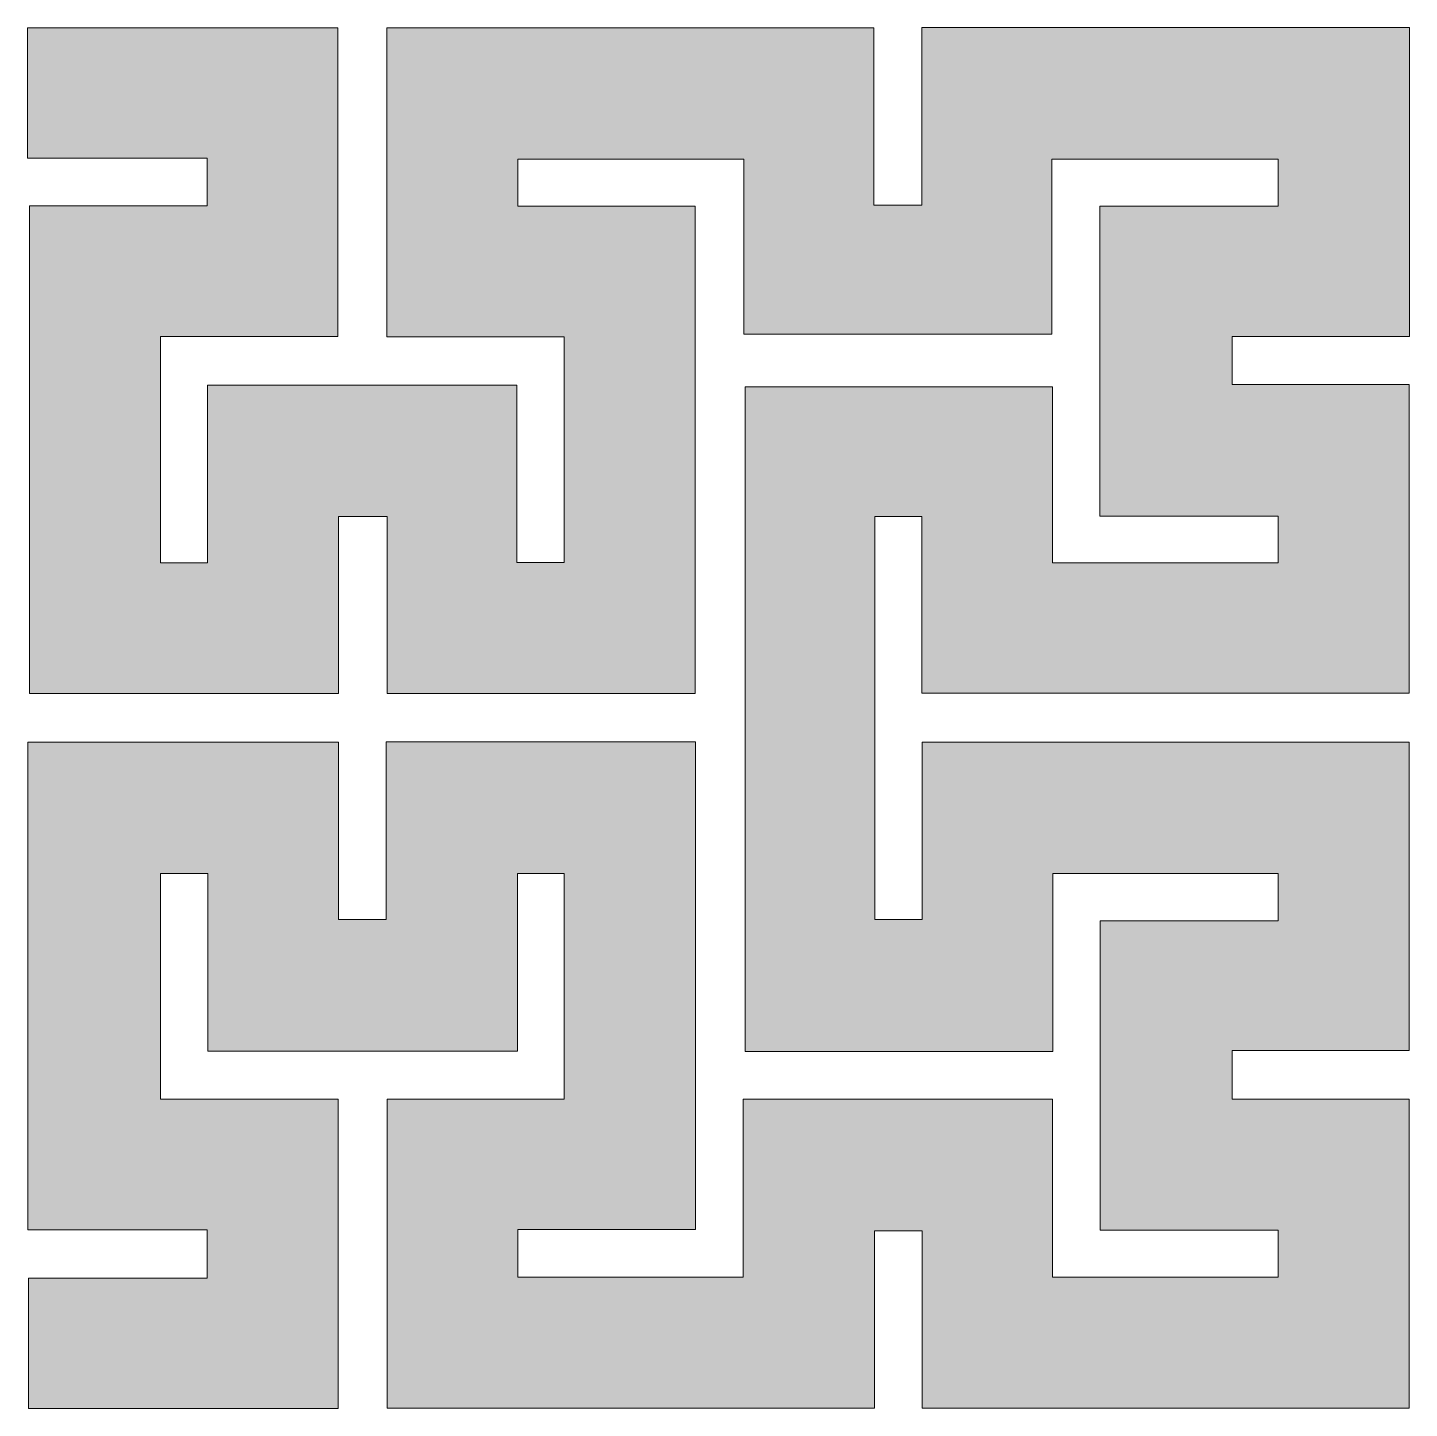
# Model space of a CAD drawing. Header units: inches. Extents: x 3.08 to 6.31, y -6.39 to -3.16.
import ezdxf

# ---------------------------------------------------------------- set-up
doc = ezdxf.new("R2010")
doc.units = ezdxf.units.IN
doc.header["$MEASUREMENT"] = 0
doc.layers.add('Layer 1', color=7, linetype='Continuous')

# ---------------------------------------------------------------- blocks, each defined once
blk = doc.blocks.new('block 2')
at = {"layer": 'Layer 1', "true_color": 0xffffff}
h = blk.add_hatch(color=7, dxfattribs=at)
h.dxf.hatch_style = 2
edge = h.paths.add_edge_path()
edge.add_spline(control_points=[(3.9211, -6.3854), (3.9211, -6.1453), (3.9211, -5.9055), (3.9211, -5.6645), (4.0585, -5.6645), (4.1954, -5.6645), (4.3337, -5.6645), (4.3337, -5.4888), (4.3337, -5.3141), (4.3337, -5.1381), (4.2987, -5.1381), (4.2629, -5.1381), (4.2254, -5.1381), (4.2254, -5.2755), (4.2254, -5.4134), (4.2254, -5.5523), (3.9838, -5.5523), (3.7441, -5.5523), (3.5023, -5.5523), (3.5023, -5.4144), (3.5023, -5.2765), (3.5023, -5.1376), (3.4646, -5.1376), (3.4288, -5.1376), (3.3921, -5.1376), (3.3921, -5.3131), (3.3921, -5.4877), (3.3921, -5.6642), (3.5307, -5.6642), (3.6687, -5.6642), (3.8068, -5.6642), (3.8068, -5.9056), (3.8068, -6.1452), (3.8068, -6.3857), (3.5649, -6.3857), (3.3251, -6.3857), (3.0838, -6.3857), (3.0838, -6.2851), (3.0838, -6.1844), (3.0838, -6.082), (3.2222, -6.082), (3.3607, -6.082), (3.5005, -6.082), (3.5005, -6.044), (3.5005, -6.0077), (3.5005, -5.9693), (3.3614, -5.9693), (3.2223, -5.9693), (3.0822, -5.9693), (3.0822, -5.5892), (3.0822, -5.2111), (3.0822, -4.8318), (3.3234, -4.8318), (3.5648, -4.8318), (3.8075, -4.8318), (3.8075, -4.969), (3.8075, -5.1065), (3.8075, -5.2453), (3.8446, -5.2453), (3.8803, -5.2453), (3.9189, -5.2453), (3.9189, -5.1077), (3.9189, -4.9698), (3.9189, -4.831), (4.161, -4.831), (4.4002, -4.831), (4.6409, -4.831), (4.6409, -5.2093), (4.6409, -5.5878), (4.6409, -5.9682), (4.5031, -5.9682), (4.365, -5.9682), (4.2258, -5.9682), (4.2258, -6.0063), (4.2258, -6.0426), (4.2258, -6.0797), (4.4009, -6.0797), (4.5756, -6.0797), (4.7518, -6.0797), (4.7518, -5.9412), (4.7518, -5.8032), (4.7518, -5.6643), (4.9931, -5.6643), (5.2328, -5.6643), (5.474, -5.6643), (5.474, -5.8022), (5.474, -5.9402), (5.474, -6.0794), (5.6502, -6.0794), (5.8248, -6.0794), (6.0006, -6.0794), (6.0006, -6.0433), (6.0006, -6.007), (6.0006, -5.9698), (5.8621, -5.9698), (5.724, -5.9698), (5.585, -5.9698), (5.585, -5.7292), (5.585, -5.4895), (5.585, -5.2485), (5.7241, -5.2485), (5.8616, -5.2485), (6.0005, -5.2485), (6.0005, -5.2109), (6.0005, -5.1746), (6.0005, -5.1375), (5.8258, -5.1375), (5.6516, -5.1375), (5.475, -5.1375), (5.475, -5.2758), (5.475, -5.4142), (5.475, -5.5535), (5.2346, -5.5535), (4.9965, -5.5535), (4.7568, -5.5535), (4.7568, -5.0367), (4.7568, -4.5208), (4.7568, -4.0028), (4.995, -4.0028), (5.2336, -4.0028), (5.4742, -4.0028), (5.4742, -4.1385), (5.4742, -4.2753), (5.4742, -4.413), (5.6508, -4.413), (5.8255, -4.413), (6.0009, -4.413), (6.0009, -4.3765), (6.0009, -4.3407), (6.0009, -4.3039), (5.8618, -4.3039), (5.7237, -4.3039), (5.5845, -4.3039), (5.5845, -4.0626), (5.5845, -3.8223), (5.5845, -3.5808), (5.7234, -3.5808), (5.8615, -3.5808), (6.0007, -3.5808), (6.0007, -3.5437), (6.0007, -3.508), (6.0007, -3.4711), (5.8258, -3.4711), (5.6511, -3.4711), (5.4726, -3.4711), (5.4726, -3.6072), (5.4726, -3.7434), (5.4726, -3.8797), (5.2313, -3.8797), (4.994, -3.8797), (4.7536, -3.8797), (4.7536, -3.7421), (4.7536, -3.607), (4.7536, -3.4709), (4.5759, -3.4709), (4.4013, -3.4709), (4.2259, -3.4709), (4.2259, -3.5076), (4.2259, -3.5434), (4.2259, -3.581), (4.3641, -3.581), (4.5015, -3.581), (4.6398, -3.581), (4.6398, -3.9608), (4.6398, -4.3387), (4.6398, -4.7178), (4.4003, -4.7178), (4.1622, -4.7178), (3.9208, -4.7178), (3.9208, -4.5803), (3.9208, -4.443), (3.9208, -4.3048), (3.8811, -4.3048), (3.8448, -4.3048), (3.8075, -4.3048), (3.8075, -4.4427), (3.8075, -4.5796), (3.8075, -4.7177), (3.5667, -4.7177), (3.327, -4.7177), (3.0862, -4.7177), (3.0862, -4.3389), (3.0862, -3.9603), (3.0862, -3.5803), (3.2241, -3.5803), (3.3615, -3.5803), (3.5004, -3.5803), (3.5004, -3.5438), (3.5004, -3.5076), (3.5004, -3.4688), (3.3614, -3.4688), (3.2224, -3.4688), (3.0817, -3.4688), (3.0817, -3.3662), (3.0817, -3.266), (3.0817, -3.1649), (3.3232, -3.1649), (3.5641, -3.1649), (3.8058, -3.1649), (3.8058, -3.4046), (3.8058, -3.6438), (3.8058, -3.8852), (3.6679, -3.8852), (3.5305, -3.8852), (3.3922, -3.8852), (3.3922, -4.0622), (3.3922, -4.2369), (3.3922, -4.4128), (3.4281, -4.4128), (3.4639, -4.4128), (3.5014, -4.4128), (3.5014, -4.2751), (3.5014, -4.1371), (3.5014, -3.9982), (3.7422, -3.9982), (3.9814, -3.9982), (4.2232, -3.9982), (4.2232, -4.1359), (4.2232, -4.2737), (4.2232, -4.4124), (4.2616, -4.4124), (4.2974, -4.4124), (4.3341, -4.4124), (4.3341, -4.237), (4.3341, -4.0623), (4.3341, -3.8857), (4.1961, -3.8857), (4.0586, -3.8857), (3.9201, -3.8857), (3.9201, -3.6446), (3.9201, -3.4055), (3.9201, -3.1649), (4.2984, -3.1649), (4.6769, -3.1649), (5.0571, -3.1649), (5.0571, -3.3024), (5.0571, -3.4398), (5.0571, -3.5787), (5.0946, -3.5787), (5.1304, -3.5787), (5.169, -3.5787), (5.169, -3.441), (5.169, -3.3031), (5.169, -3.1644), (5.5498, -3.1644), (5.9278, -3.1644), (6.3069, -3.1644), (6.3069, -3.4046), (6.3069, -3.6439), (6.3069, -3.8849), (6.1692, -3.8849), (6.0317, -3.8849), (5.8929, -3.8849), (5.8929, -3.9229), (5.8929, -3.9592), (5.8929, -3.9971), (6.0307, -3.9971), (6.1682, -3.9971), (6.3067, -3.9971), (6.3067, -4.2378), (6.3067, -4.4769), (6.3067, -4.7175), (5.9271, -4.7175), (5.5486, -4.7175), (5.1691, -4.7175), (5.1691, -4.5802), (5.1691, -4.4432), (5.1691, -4.305), (5.1322, -4.305), (5.0964, -4.305), (5.0595, -4.305), (5.0595, -4.6179), (5.0595, -4.931), (5.0595, -5.2454), (5.0949, -5.2454), (5.1307, -5.2454), (5.1693, -5.2454), (5.1693, -5.1074), (5.1693, -4.9695), (5.1693, -4.8311), (5.5498, -4.8311), (5.9275, -4.8311), (6.3065, -4.8311), (6.3065, -5.0705), (6.3065, -5.3095), (6.3065, -5.551), (6.169, -5.551), (6.0316, -5.551), (5.8929, -5.551), (5.8929, -5.5896), (5.8929, -5.626), (5.8929, -5.6641), (6.0305, -5.6641), (6.1679, -5.6641), (6.3066, -5.6641), (6.3066, -5.9054), (6.3066, -6.145), (6.3066, -6.3856), (5.9281, -6.3856), (5.5501, -6.3856), (5.1698, -6.3856), (5.1698, -6.2474), (5.1698, -6.1099), (5.1698, -5.9715), (5.1317, -5.9715), (5.0959, -5.9715), (5.0587, -5.9715), (5.0587, -6.1093), (5.0587, -6.2467), (5.0587, -6.3854), (4.679, -6.3854), (4.3006, -6.3854), (3.9211, -6.3854)], knot_values=[0, 0, 0, 0, 1, 1, 1, 2, 2, 2, 3, 3, 3, 4, 4, 4, 5, 5, 5, 6, 6, 6, 7, 7, 7, 8, 8, 8, 9, 9, 9, 10, 10, 10, 11, 11, 11, 12, 12, 12, 13, 13, 13, 14, 14, 14, 15, 15, 15, 16, 16, 16, 17, 17, 17, 18, 18, 18, 19, 19, 19, 20, 20, 20, 21, 21, 21, 22, 22, 22, 23, 23, 23, 24, 24, 24, 25, 25, 25, 26, 26, 26, 27, 27, 27, 28, 28, 28, 29, 29, 29, 30, 30, 30, 31, 31, 31, 32, 32, 32, 33, 33, 33, 34, 34, 34, 35, 35, 35, 36, 36, 36, 37, 37, 37, 38, 38, 38, 39, 39, 39, 40, 40, 40, 41, 41, 41, 42, 42, 42, 43, 43, 43, 44, 44, 44, 45, 45, 45, 46, 46, 46, 47, 47, 47, 48, 48, 48, 49, 49, 49, 50, 50, 50, 51, 51, 51, 52, 52, 52, 53, 53, 53, 54, 54, 54, 55, 55, 55, 56, 56, 56, 57, 57, 57, 58, 58, 58, 59, 59, 59, 60, 60, 60, 61, 61, 61, 62, 62, 62, 63, 63, 63, 64, 64, 64, 65, 65, 65, 66, 66, 66, 67, 67, 67, 68, 68, 68, 69, 69, 69, 70, 70, 70, 71, 71, 71, 72, 72, 72, 73, 73, 73, 74, 74, 74, 75, 75, 75, 76, 76, 76, 77, 77, 77, 78, 78, 78, 79, 79, 79, 80, 80, 80, 81, 81, 81, 82, 82, 82, 83, 83, 83, 84, 84, 84, 85, 85, 85, 86, 86, 86, 87, 87, 87, 88, 88, 88, 89, 89, 89, 90, 90, 90, 91, 91, 91, 92, 92, 92, 93, 93, 93, 94, 94, 94, 95, 95, 95, 96, 96, 96, 97, 97, 97, 98, 98, 98, 99, 99, 99, 100, 100, 100, 101, 101, 101, 102, 102, 102, 103, 103, 103, 104, 104, 104, 104], degree=3, periodic=1)
at = {"layer": 'Layer 1', "lineweight": 0}
for points in [[(3.9211, -6.3854), (4.3006, -6.3854), (4.679, -6.3854), (5.0587, -6.3854), (5.0587, -6.2467), (5.0587, -6.1093), (5.0587, -5.9715), (5.0959, -5.9715), (5.1317, -5.9715), (5.1698, -5.9715), (5.1698, -6.1099), (5.1698, -6.2474), (5.1698, -6.3856), (5.5501, -6.3856), (5.9281, -6.3856), (6.3066, -6.3856), (6.3066, -6.145), (6.3066, -5.9054), (6.3066, -5.6641), (6.1679, -5.6641), (6.0305, -5.6641), (5.8929, -5.6641), (5.8929, -5.626), (5.8929, -5.5896), (5.8929, -5.551), (6.0316, -5.551), (6.169, -5.551), (6.3065, -5.551), (6.3065, -5.3095), (6.3065, -5.0705), (6.3065, -4.8311), (5.9275, -4.8311), (5.5498, -4.8311), (5.1693, -4.8311), (5.1693, -4.9695), (5.1693, -5.1074), (5.1693, -5.2454), (5.1307, -5.2454), (5.0949, -5.2454), (5.0595, -5.2454), (5.0595, -4.931), (5.0595, -4.6179), (5.0595, -4.305), (5.0964, -4.305), (5.1322, -4.305), (5.1691, -4.305), (5.1691, -4.4432), (5.1691, -4.5802), (5.1691, -4.7175), (5.5486, -4.7175), (5.9271, -4.7175), (6.3067, -4.7175), (6.3067, -4.4769), (6.3067, -4.2378), (6.3067, -3.9971), (6.1682, -3.9971), (6.0307, -3.9971), (5.8929, -3.9971), (5.8929, -3.9592), (5.8929, -3.9229), (5.8929, -3.8849), (6.0317, -3.8849), (6.1692, -3.8849), (6.3069, -3.8849), (6.3069, -3.6439), (6.3069, -3.4046), (6.3069, -3.1644), (5.9278, -3.1644), (5.5498, -3.1644), (5.169, -3.1644), (5.169, -3.3031), (5.169, -3.441), (5.169, -3.5787), (5.1304, -3.5787), (5.0946, -3.5787), (5.0571, -3.5787), (5.0571, -3.4398), (5.0571, -3.3024), (5.0571, -3.1649), (4.6769, -3.1649), (4.2984, -3.1649), (3.9201, -3.1649), (3.9201, -3.4055), (3.9201, -3.6446), (3.9201, -3.8857), (4.0586, -3.8857), (4.1961, -3.8857), (4.3341, -3.8857), (4.3341, -4.0623), (4.3341, -4.237), (4.3341, -4.4124), (4.2974, -4.4124), (4.2616, -4.4124), (4.2232, -4.4124), (4.2232, -4.2737), (4.2232, -4.1359), (4.2232, -3.9982), (3.9814, -3.9982), (3.7422, -3.9982), (3.5014, -3.9982), (3.5014, -4.1371), (3.5014, -4.2751), (3.5014, -4.4128), (3.4639, -4.4128), (3.4281, -4.4128), (3.3922, -4.4128), (3.3922, -4.2369), (3.3922, -4.0622), (3.3922, -3.8852), (3.5305, -3.8852), (3.6679, -3.8852), (3.8058, -3.8852), (3.8058, -3.6438), (3.8058, -3.4046), (3.8058, -3.1649), (3.5641, -3.1649), (3.3232, -3.1649), (3.0817, -3.1649), (3.0817, -3.266), (3.0817, -3.3662), (3.0817, -3.4688), (3.2224, -3.4688), (3.3614, -3.4688), (3.5004, -3.4688), (3.5004, -3.5076), (3.5004, -3.5438), (3.5004, -3.5803), (3.3615, -3.5803), (3.2241, -3.5803), (3.0862, -3.5803), (3.0862, -3.9603), (3.0862, -4.3389), (3.0862, -4.7177), (3.327, -4.7177), (3.5667, -4.7177), (3.8075, -4.7177), (3.8075, -4.5796), (3.8075, -4.4427), (3.8075, -4.3048), (3.8448, -4.3048), (3.8811, -4.3048), (3.9208, -4.3048), (3.9208, -4.443), (3.9208, -4.5803), (3.9208, -4.7178), (4.1622, -4.7178), (4.4003, -4.7178), (4.6398, -4.7178), (4.6398, -4.3387), (4.6398, -3.9608), (4.6398, -3.581), (4.5015, -3.581), (4.3641, -3.581), (4.2259, -3.581), (4.2259, -3.5434), (4.2259, -3.5076), (4.2259, -3.4709), (4.4013, -3.4709), (4.5759, -3.4709), (4.7536, -3.4709), (4.7536, -3.607), (4.7536, -3.7421), (4.7536, -3.8797), (4.994, -3.8797), (5.2313, -3.8797), (5.4726, -3.8797), (5.4726, -3.7434), (5.4726, -3.6072), (5.4726, -3.4711), (5.6511, -3.4711), (5.8258, -3.4711), (6.0007, -3.4711), (6.0007, -3.508), (6.0007, -3.5437), (6.0007, -3.5808), (5.8615, -3.5808), (5.7234, -3.5808), (5.5845, -3.5808), (5.5845, -3.8223), (5.5845, -4.0626), (5.5845, -4.3039), (5.7237, -4.3039), (5.8618, -4.3039), (6.0009, -4.3039), (6.0009, -4.3407), (6.0009, -4.3765), (6.0009, -4.413), (5.8255, -4.413), (5.6508, -4.413), (5.4742, -4.413), (5.4742, -4.2753), (5.4742, -4.1385), (5.4742, -4.0028), (5.2336, -4.0028), (4.995, -4.0028), (4.7568, -4.0028), (4.7568, -4.5208), (4.7568, -5.0367), (4.7568, -5.5535), (4.9965, -5.5535), (5.2346, -5.5535), (5.475, -5.5535), (5.475, -5.4142), (5.475, -5.2758), (5.475, -5.1375), (5.6516, -5.1375), (5.8258, -5.1375), (6.0005, -5.1375), (6.0005, -5.1746), (6.0005, -5.2109), (6.0005, -5.2485), (5.8616, -5.2485), (5.7241, -5.2485), (5.585, -5.2485), (5.585, -5.4895), (5.585, -5.7292), (5.585, -5.9698), (5.724, -5.9698), (5.8621, -5.9698), (6.0006, -5.9698), (6.0006, -6.007), (6.0006, -6.0433), (6.0006, -6.0794), (5.8248, -6.0794), (5.6502, -6.0794), (5.474, -6.0794), (5.474, -5.9402), (5.474, -5.8022), (5.474, -5.6643), (5.2328, -5.6643), (4.9931, -5.6643), (4.7518, -5.6643), (4.7518, -5.8032), (4.7518, -5.9412), (4.7518, -6.0797), (4.5756, -6.0797), (4.4009, -6.0797), (4.2258, -6.0797), (4.2258, -6.0426), (4.2258, -6.0063), (4.2258, -5.9682), (4.365, -5.9682), (4.5031, -5.9682), (4.6409, -5.9682), (4.6409, -5.5878), (4.6409, -5.2093), (4.6409, -4.831), (4.4002, -4.831), (4.161, -4.831), (3.9189, -4.831), (3.9189, -4.9698), (3.9189, -5.1077), (3.9189, -5.2453), (3.8803, -5.2453), (3.8446, -5.2453), (3.8075, -5.2453), (3.8075, -5.1065), (3.8075, -4.969), (3.8075, -4.8318), (3.5648, -4.8318), (3.3234, -4.8318), (3.0822, -4.8318), (3.0822, -5.2111), (3.0822, -5.5892), (3.0822, -5.9693), (3.2223, -5.9693), (3.3614, -5.9693), (3.5005, -5.9693), (3.5005, -6.0077), (3.5005, -6.044), (3.5005, -6.082), (3.3607, -6.082), (3.2222, -6.082), (3.0838, -6.082), (3.0838, -6.1844), (3.0838, -6.2851), (3.0838, -6.3857), (3.3251, -6.3857), (3.5649, -6.3857), (3.8068, -6.3857), (3.8068, -6.1452), (3.8068, -5.9056), (3.8068, -5.6642), (3.6687, -5.6642), (3.5307, -5.6642), (3.3921, -5.6642), (3.3921, -5.4877), (3.3921, -5.3131), (3.3921, -5.1376), (3.4288, -5.1376), (3.4646, -5.1376), (3.5023, -5.1376), (3.5023, -5.2765), (3.5023, -5.4144), (3.5023, -5.5523), (3.7441, -5.5523), (3.9838, -5.5523), (4.2254, -5.5523), (4.2254, -5.4134), (4.2254, -5.2755), (4.2254, -5.1381), (4.2629, -5.1381), (4.2987, -5.1381), (4.3337, -5.1381), (4.3337, -5.3141), (4.3337, -5.4888), (4.3337, -5.6645), (4.1954, -5.6645), (4.0585, -5.6645), (3.9211, -5.6645), (3.9211, -5.9055), (3.9211, -6.1453), (3.9211, -6.3854)], [(3.9211, -6.3854), (3.9211, -6.1453), (3.9211, -5.9055), (3.9211, -5.6645), (4.0585, -5.6645), (4.1954, -5.6645), (4.3337, -5.6645), (4.3337, -5.4888), (4.3337, -5.3141), (4.3337, -5.1381), (4.2987, -5.1381), (4.2629, -5.1381), (4.2254, -5.1381), (4.2254, -5.2755), (4.2254, -5.4134), (4.2254, -5.5523), (3.9838, -5.5523), (3.7441, -5.5523), (3.5023, -5.5523), (3.5023, -5.4144), (3.5023, -5.2765), (3.5023, -5.1376), (3.4646, -5.1376), (3.4288, -5.1376), (3.3921, -5.1376), (3.3921, -5.3131), (3.3921, -5.4877), (3.3921, -5.6642), (3.5307, -5.6642), (3.6687, -5.6642), (3.8068, -5.6642), (3.8068, -5.9056), (3.8068, -6.1452), (3.8068, -6.3857), (3.5649, -6.3857), (3.3251, -6.3857), (3.0838, -6.3857), (3.0838, -6.2851), (3.0838, -6.1844), (3.0838, -6.082), (3.2222, -6.082), (3.3607, -6.082), (3.5005, -6.082), (3.5005, -6.044), (3.5005, -6.0077), (3.5005, -5.9693), (3.3614, -5.9693), (3.2223, -5.9693), (3.0822, -5.9693), (3.0822, -5.5892), (3.0822, -5.2111), (3.0822, -4.8318), (3.3234, -4.8318), (3.5648, -4.8318), (3.8075, -4.8318), (3.8075, -4.969), (3.8075, -5.1065), (3.8075, -5.2453), (3.8446, -5.2453), (3.8803, -5.2453), (3.9189, -5.2453), (3.9189, -5.1077), (3.9189, -4.9698), (3.9189, -4.831), (4.161, -4.831), (4.4002, -4.831), (4.6409, -4.831), (4.6409, -5.2093), (4.6409, -5.5878), (4.6409, -5.9682), (4.5031, -5.9682), (4.365, -5.9682), (4.2258, -5.9682), (4.2258, -6.0063), (4.2258, -6.0426), (4.2258, -6.0797), (4.4009, -6.0797), (4.5756, -6.0797), (4.7518, -6.0797), (4.7518, -5.9412), (4.7518, -5.8032), (4.7518, -5.6643), (4.9931, -5.6643), (5.2328, -5.6643), (5.474, -5.6643), (5.474, -5.8022), (5.474, -5.9402), (5.474, -6.0794), (5.6502, -6.0794), (5.8248, -6.0794), (6.0006, -6.0794), (6.0006, -6.0433), (6.0006, -6.007), (6.0006, -5.9698), (5.8621, -5.9698), (5.724, -5.9698), (5.585, -5.9698), (5.585, -5.7292), (5.585, -5.4895), (5.585, -5.2485), (5.7241, -5.2485), (5.8616, -5.2485), (6.0005, -5.2485), (6.0005, -5.2109), (6.0005, -5.1746), (6.0005, -5.1375), (5.8258, -5.1375), (5.6516, -5.1375), (5.475, -5.1375), (5.475, -5.2758), (5.475, -5.4142), (5.475, -5.5535), (5.2346, -5.5535), (4.9965, -5.5535), (4.7568, -5.5535), (4.7568, -5.0367), (4.7568, -4.5208), (4.7568, -4.0028), (4.995, -4.0028), (5.2336, -4.0028), (5.4742, -4.0028), (5.4742, -4.1385), (5.4742, -4.2753), (5.4742, -4.413), (5.6508, -4.413), (5.8255, -4.413), (6.0009, -4.413), (6.0009, -4.3765), (6.0009, -4.3407), (6.0009, -4.3039), (5.8618, -4.3039), (5.7237, -4.3039), (5.5845, -4.3039), (5.5845, -4.0626), (5.5845, -3.8223), (5.5845, -3.5808), (5.7234, -3.5808), (5.8615, -3.5808), (6.0007, -3.5808), (6.0007, -3.5437), (6.0007, -3.508), (6.0007, -3.4711), (5.8258, -3.4711), (5.6511, -3.4711), (5.4726, -3.4711), (5.4726, -3.6072), (5.4726, -3.7434), (5.4726, -3.8797), (5.2313, -3.8797), (4.994, -3.8797), (4.7536, -3.8797), (4.7536, -3.7421), (4.7536, -3.607), (4.7536, -3.4709), (4.5759, -3.4709), (4.4013, -3.4709), (4.2259, -3.4709), (4.2259, -3.5076), (4.2259, -3.5434), (4.2259, -3.581), (4.3641, -3.581), (4.5015, -3.581), (4.6398, -3.581), (4.6398, -3.9608), (4.6398, -4.3387), (4.6398, -4.7178), (4.4003, -4.7178), (4.1622, -4.7178), (3.9208, -4.7178), (3.9208, -4.5803), (3.9208, -4.443), (3.9208, -4.3048), (3.8811, -4.3048), (3.8448, -4.3048), (3.8075, -4.3048), (3.8075, -4.4427), (3.8075, -4.5796), (3.8075, -4.7177), (3.5667, -4.7177), (3.327, -4.7177), (3.0862, -4.7177), (3.0862, -4.3389), (3.0862, -3.9603), (3.0862, -3.5803), (3.2241, -3.5803), (3.3615, -3.5803), (3.5004, -3.5803), (3.5004, -3.5438), (3.5004, -3.5076), (3.5004, -3.4688), (3.3614, -3.4688), (3.2224, -3.4688), (3.0817, -3.4688), (3.0817, -3.3662), (3.0817, -3.266), (3.0817, -3.1649), (3.3232, -3.1649), (3.5641, -3.1649), (3.8058, -3.1649), (3.8058, -3.4046), (3.8058, -3.6438), (3.8058, -3.8852), (3.6679, -3.8852), (3.5305, -3.8852), (3.3922, -3.8852), (3.3922, -4.0622), (3.3922, -4.2369), (3.3922, -4.4128), (3.4281, -4.4128), (3.4639, -4.4128), (3.5014, -4.4128), (3.5014, -4.2751), (3.5014, -4.1371), (3.5014, -3.9982), (3.7422, -3.9982), (3.9814, -3.9982), (4.2232, -3.9982), (4.2232, -4.1359), (4.2232, -4.2737), (4.2232, -4.4124), (4.2616, -4.4124), (4.2974, -4.4124), (4.3341, -4.4124), (4.3341, -4.237), (4.3341, -4.0623), (4.3341, -3.8857), (4.1961, -3.8857), (4.0586, -3.8857), (3.9201, -3.8857), (3.9201, -3.6446), (3.9201, -3.4055), (3.9201, -3.1649), (4.2984, -3.1649), (4.6769, -3.1649), (5.0571, -3.1649), (5.0571, -3.3024), (5.0571, -3.4398), (5.0571, -3.5787), (5.0946, -3.5787), (5.1304, -3.5787), (5.169, -3.5787), (5.169, -3.441), (5.169, -3.3031), (5.169, -3.1644), (5.5498, -3.1644), (5.9278, -3.1644), (6.3069, -3.1644), (6.3069, -3.4046), (6.3069, -3.6439), (6.3069, -3.8849), (6.1692, -3.8849), (6.0317, -3.8849), (5.8929, -3.8849), (5.8929, -3.9229), (5.8929, -3.9592), (5.8929, -3.9971), (6.0307, -3.9971), (6.1682, -3.9971), (6.3067, -3.9971), (6.3067, -4.2378), (6.3067, -4.4769), (6.3067, -4.7175), (5.9271, -4.7175), (5.5486, -4.7175), (5.1691, -4.7175), (5.1691, -4.5802), (5.1691, -4.4432), (5.1691, -4.305), (5.1322, -4.305), (5.0964, -4.305), (5.0595, -4.305), (5.0595, -4.6179), (5.0595, -4.931), (5.0595, -5.2454), (5.0949, -5.2454), (5.1307, -5.2454), (5.1693, -5.2454), (5.1693, -5.1074), (5.1693, -4.9695), (5.1693, -4.8311), (5.5498, -4.8311), (5.9275, -4.8311), (6.3065, -4.8311), (6.3065, -5.0705), (6.3065, -5.3095), (6.3065, -5.551), (6.169, -5.551), (6.0316, -5.551), (5.8929, -5.551), (5.8929, -5.5896), (5.8929, -5.626), (5.8929, -5.6641), (6.0305, -5.6641), (6.1679, -5.6641), (6.3066, -5.6641), (6.3066, -5.9054), (6.3066, -6.145), (6.3066, -6.3856), (5.9281, -6.3856), (5.5501, -6.3856), (5.1698, -6.3856), (5.1698, -6.2474), (5.1698, -6.1099), (5.1698, -5.9715), (5.1317, -5.9715), (5.0959, -5.9715), (5.0587, -5.9715), (5.0587, -6.1093), (5.0587, -6.2467), (5.0587, -6.3854), (4.679, -6.3854), (4.3006, -6.3854), (3.9211, -6.3854)]]:
    blk.add_open_spline(points, degree=3, knots=[0, 0, 0, 0, 1, 1, 1, 2, 2, 2, 3, 3, 3, 4, 4, 4, 5, 5, 5, 6, 6, 6, 7, 7, 7, 8, 8, 8, 9, 9, 9, 10, 10, 10, 11, 11, 11, 12, 12, 12, 13, 13, 13, 14, 14, 14, 15, 15, 15, 16, 16, 16, 17, 17, 17, 18, 18, 18, 19, 19, 19, 20, 20, 20, 21, 21, 21, 22, 22, 22, 23, 23, 23, 24, 24, 24, 25, 25, 25, 26, 26, 26, 27, 27, 27, 28, 28, 28, 29, 29, 29, 30, 30, 30, 31, 31, 31, 32, 32, 32, 33, 33, 33, 34, 34, 34, 35, 35, 35, 36, 36, 36, 37, 37, 37, 38, 38, 38, 39, 39, 39, 40, 40, 40, 41, 41, 41, 42, 42, 42, 43, 43, 43, 44, 44, 44, 45, 45, 45, 46, 46, 46, 47, 47, 47, 48, 48, 48, 49, 49, 49, 50, 50, 50, 51, 51, 51, 52, 52, 52, 53, 53, 53, 54, 54, 54, 55, 55, 55, 56, 56, 56, 57, 57, 57, 58, 58, 58, 59, 59, 59, 60, 60, 60, 61, 61, 61, 62, 62, 62, 63, 63, 63, 64, 64, 64, 65, 65, 65, 66, 66, 66, 67, 67, 67, 68, 68, 68, 69, 69, 69, 70, 70, 70, 71, 71, 71, 72, 72, 72, 73, 73, 73, 74, 74, 74, 75, 75, 75, 76, 76, 76, 77, 77, 77, 78, 78, 78, 79, 79, 79, 80, 80, 80, 81, 81, 81, 82, 82, 82, 83, 83, 83, 84, 84, 84, 85, 85, 85, 86, 86, 86, 87, 87, 87, 88, 88, 88, 89, 89, 89, 90, 90, 90, 91, 91, 91, 92, 92, 92, 93, 93, 93, 94, 94, 94, 95, 95, 95, 96, 96, 96, 97, 97, 97, 98, 98, 98, 99, 99, 99, 100, 100, 100, 101, 101, 101, 102, 102, 102, 103, 103, 103, 104, 104, 104, 104], dxfattribs=at)

msp = doc.modelspace()

# ---------------------------------------------------------------- block references
at = {"layer": 'Layer 1'}
msp.add_blockref('block 2', (0, 0), dxfattribs=at)

doc.saveas('drawing.dxf')
